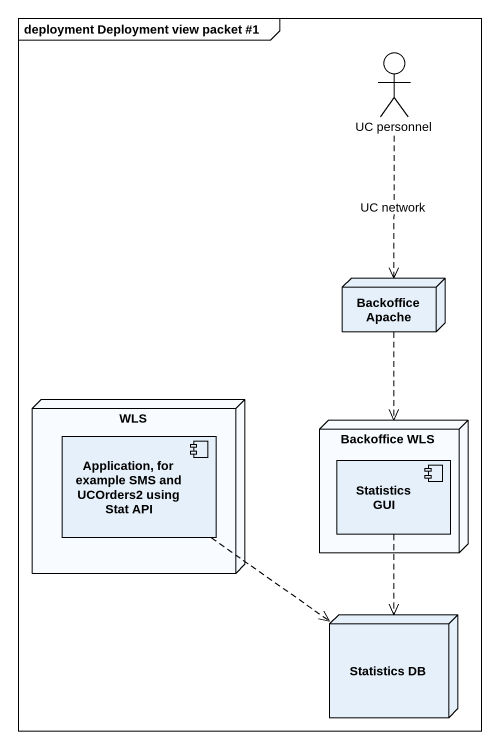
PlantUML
@startuml
mainframe deployment Deployment view packet #1
actor "UC personnel" as UC_personnel
node "Backoffice Apache" as Backoffice_Apache
node WLS {
  component "Application, for example SMS and UCOrders2 using Stat API" as Application_for_example_SMS
}
node "Backoffice WLS" as Backoffice_WLS {
  component "Statistics GUI" as Statistics_GUI
}
node "Statistics DB" as Statistics_DB
UC_personnel ..> Backoffice_Apache : UC network
Backoffice_Apache ..> Backoffice_WLS
Application_for_example_SMS ..> Statistics_DB
Statistics_GUI ..> Statistics_DB
@enduml
